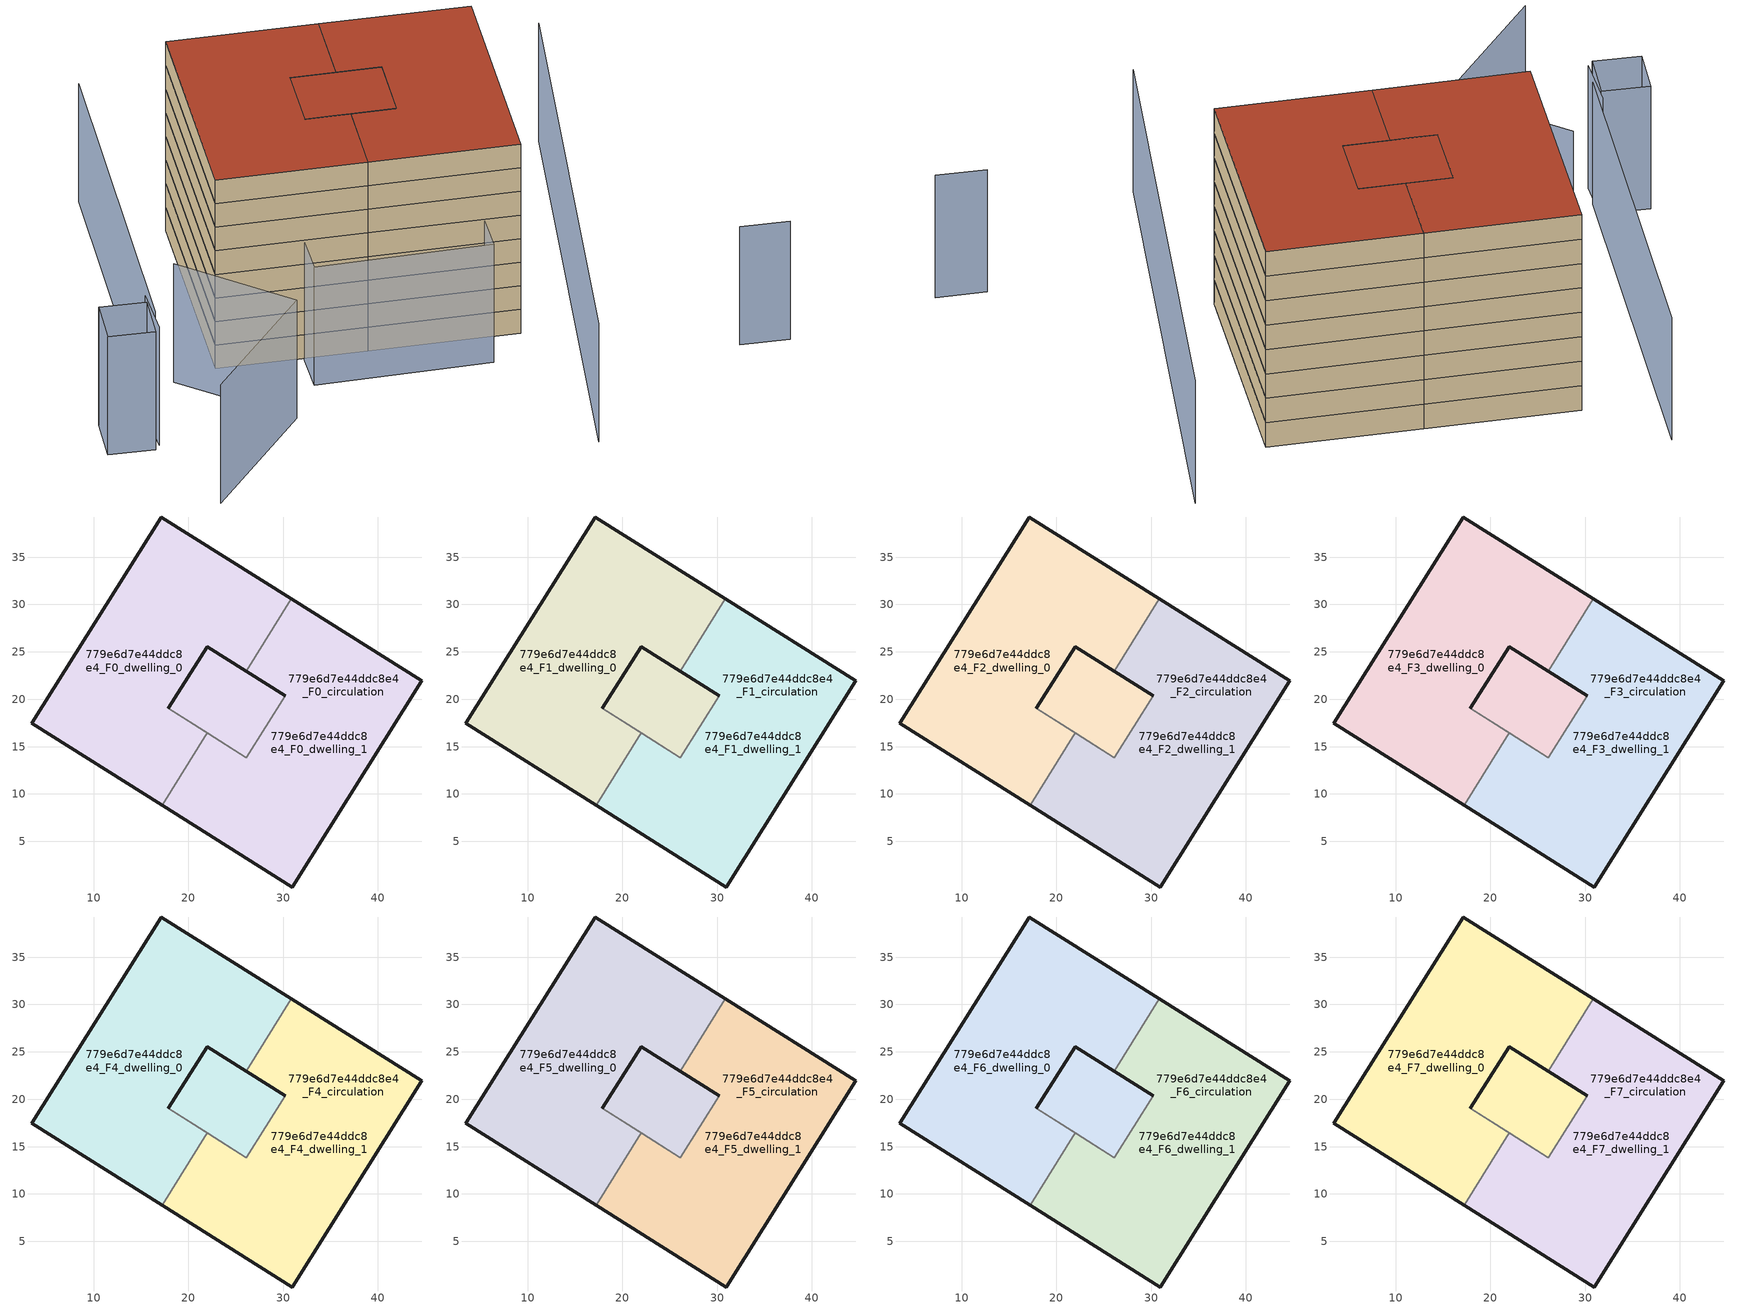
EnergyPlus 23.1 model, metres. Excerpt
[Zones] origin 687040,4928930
779e6d7e44ddc8e4_F0_dwelling_0
 floor ground (EU_floor_Construction): 30.23,20.39 26.13,13.85 22,16.44 20.39,17.45 17.87,19.03 21.97,25.57 26.1,22.98 z0; 30.88,30.6 26.1,22.98 21.97,25.57 17.87,19.03 20.39,17.45 22,16.44 17.22,8.82 3.45,17.45 17.12,39.23 z0
 wall outside (EU_wall_Construction): 30.88,30.6 17.12,39.23 3.45,17.45 17.22,8.82 / 17.87,19.03 21.97,25.57 26.1,22.98 z0:3
 wall adiabatic (EU_wall_Construction): 22,16.44 17.87,19.03 z0:3
 wall to 779e6d7e44ddc8e4_F0_dwelling_1 (EU_wall_Construction): 17.22,8.82 22,16.44 / 26.1,22.98 30.88,30.6 z0:3
779e6d7e44ddc8e4_F0_dwelling_1
 floor ground (EU_floor_Construction): 44.64,21.97 30.98,0.18 17.22,8.82 22,16.44 26.13,13.85 30.23,20.39 26.1,22.98 30.88,30.6 z0; 26.1,22.98 30.23,20.39 26.13,13.85 22,16.44 17.87,19.03 21.97,25.57 z0
 wall outside (EU_wall_Construction): 26.1,22.98 30.23,20.39 / 17.22,8.82 30.98,0.18 44.64,21.97 30.88,30.6 z0:3
 wall adiabatic (EU_wall_Construction): 26.13,13.85 22,16.44 z0:3
 wall to 779e6d7e44ddc8e4_F0_circulation (EU_wall_Construction): 30.23,20.39 26.13,13.85 z0:3
779e6d7e44ddc8e4_F0_circulation
 floor ground (EU_floor_Construction): 26.1,22.98 30.23,20.39 26.13,13.85 22,16.44 17.87,19.03 21.97,25.57 z0; 30.88,30.6 26.1,22.98 21.97,25.57 17.87,19.03 20.39,17.45 22,16.44 17.22,8.82 3.45,17.45 17.12,39.23 z0; 44.64,21.97 30.98,0.18 17.22,8.82 22,16.44 26.13,13.85 30.23,20.39 26.1,22.98 30.88,30.6 z0
 wall outside (EU_wall_Construction): 30.23,20.39 21.97,25.57 17.87,19.03 z0:3
 wall adiabatic (EU_wall_Construction): 17.87,19.03 26.13,13.85 z0:3
779e6d7e44ddc8e4_F1_dwelling_0
 floor to 779e6d7e44ddc8e4_F0_dwelling_0 (EU_floor_Construction): 30.88,30.6 26.1,22.98 21.97,25.57 17.87,19.03 22,16.44 17.22,8.82 3.45,17.45 17.12,39.23 z3; 30.23,20.39 26.13,13.85 22,16.44 20.39,17.45 17.87,19.03 21.97,25.57 26.1,22.98 z3
 wall outside (EU_wall_Construction): 30.88,30.6 17.12,39.23 3.45,17.45 17.22,8.82 / 17.87,19.03 21.97,25.57 26.1,22.98 z3:6
 wall adiabatic (EU_wall_Construction): 22,16.44 17.87,19.03 z3:6
 wall to 779e6d7e44ddc8e4_F1_dwelling_1 (EU_wall_Construction): 17.22,8.82 22,16.44 / 26.1,22.98 30.88,30.6 z3:6
779e6d7e44ddc8e4_F1_dwelling_1
 floor to 779e6d7e44ddc8e4_F0_dwelling_1 (EU_floor_Construction): 44.64,21.97 30.98,0.18 17.22,8.82 22,16.44 26.13,13.85 30.23,20.39 26.1,22.98 30.88,30.6 z3; 26.1,22.98 30.23,20.39 26.13,13.85 22,16.44 17.87,19.03 21.97,25.57 z3
 wall outside (EU_wall_Construction): 26.1,22.98 30.23,20.39 / 17.22,8.82 30.98,0.18 44.64,21.97 30.88,30.6 z3:6
 wall adiabatic (EU_wall_Construction): 26.13,13.85 22,16.44 z3:6
 wall to 779e6d7e44ddc8e4_F1_circulation (EU_wall_Construction): 30.23,20.39 26.13,13.85 z3:6
779e6d7e44ddc8e4_F1_circulation
 floor outside (EU_floor_Construction): 26.1,22.98 30.23,20.39 26.13,13.85 22,16.44 17.87,19.03 21.97,25.57 z3; 44.64,21.97 30.98,0.18 17.22,8.82 22,16.44 26.13,13.85 30.23,20.39 26.1,22.98 30.88,30.6 z3
 floor to 779e6d7e44ddc8e4_F0_circulation (EU_floor_Construction): 30.88,30.6 26.1,22.98 21.97,25.57 17.87,19.03 19.3,18.13 22,16.44 17.22,8.82 3.45,17.45 17.12,39.23 z3
 wall outside (EU_wall_Construction): 30.23,20.39 21.97,25.57 17.87,19.03 z3:6
 wall adiabatic (EU_wall_Construction): 17.87,19.03 26.13,13.85 z3:6
779e6d7e44ddc8e4_F2_dwelling_0
 floor to 779e6d7e44ddc8e4_F1_dwelling_0 (EU_floor_Construction): 30.88,30.6 26.1,22.98 21.97,25.57 17.87,19.03 22,16.44 17.22,8.82 3.45,17.45 17.12,39.23 z6; 30.23,20.39 26.13,13.85 22,16.44 20.39,17.45 17.87,19.03 21.97,25.57 26.1,22.98 z6
 wall outside (EU_wall_Construction): 30.88,30.6 17.12,39.23 3.45,17.45 17.22,8.82 / 17.87,19.03 21.97,25.57 26.1,22.98 z6:9
 wall adiabatic (EU_wall_Construction): 22,16.44 17.87,19.03 z6:9
 wall to 779e6d7e44ddc8e4_F2_dwelling_1 (EU_wall_Construction): 17.22,8.82 22,16.44 / 26.1,22.98 30.88,30.6 z6:9
779e6d7e44ddc8e4_F2_dwelling_1
 floor to 779e6d7e44ddc8e4_F1_dwelling_1 (EU_floor_Construction): 44.64,21.97 30.98,0.18 17.22,8.82 22,16.44 26.13,13.85 30.23,20.39 26.1,22.98 30.88,30.6 z6; 26.1,22.98 30.23,20.39 26.13,13.85 22,16.44 17.87,19.03 21.97,25.57 z6
 wall outside (EU_wall_Construction): 26.1,22.98 30.23,20.39 / 17.22,8.82 30.98,0.18 44.64,21.97 30.88,30.6 z6:9
 wall adiabatic (EU_wall_Construction): 26.13,13.85 22,16.44 z6:9
 wall to 779e6d7e44ddc8e4_F2_circulation (EU_wall_Construction): 30.23,20.39 26.13,13.85 z6:9
779e6d7e44ddc8e4_F2_circulation
 floor outside (EU_floor_Construction): 26.1,22.98 30.23,20.39 26.13,13.85 22,16.44 17.87,19.03 21.97,25.57 z6; 44.64,21.97 30.98,0.18 17.22,8.82 22,16.44 26.13,13.85 30.23,20.39 26.1,22.98 30.88,30.6 z6
 floor to 779e6d7e44ddc8e4_F1_circulation (EU_floor_Construction): 30.88,30.6 26.1,22.98 21.97,25.57 17.87,19.03 19.3,18.13 22,16.44 17.22,8.82 3.45,17.45 17.12,39.23 z6
 wall outside (EU_wall_Construction): 30.23,20.39 21.97,25.57 17.87,19.03 z6:9
 wall adiabatic (EU_wall_Construction): 17.87,19.03 26.13,13.85 z6:9
779e6d7e44ddc8e4_F3_dwelling_0
 floor to 779e6d7e44ddc8e4_F2_dwelling_0 (EU_floor_Construction): 30.88,30.6 26.1,22.98 21.97,25.57 17.87,19.03 22,16.44 17.22,8.82 3.45,17.45 17.12,39.23 z9; 30.23,20.39 26.13,13.85 22,16.44 20.39,17.45 17.87,19.03 21.97,25.57 26.1,22.98 z9
 wall outside (EU_wall_Construction): 30.88,30.6 17.12,39.23 3.45,17.45 17.22,8.82 / 17.87,19.03 21.97,25.57 26.1,22.98 z9:12
 wall adiabatic (EU_wall_Construction): 22,16.44 17.87,19.03 z9:12
 wall to 779e6d7e44ddc8e4_F3_dwelling_1 (EU_wall_Construction): 17.22,8.82 22,16.44 / 26.1,22.98 30.88,30.6 z9:12
779e6d7e44ddc8e4_F3_dwelling_1
 floor to 779e6d7e44ddc8e4_F2_dwelling_1 (EU_floor_Construction): 44.64,21.97 30.98,0.18 17.22,8.82 22,16.44 26.13,13.85 30.23,20.39 26.1,22.98 30.88,30.6 z9; 26.1,22.98 30.23,20.39 26.13,13.85 22,16.44 17.87,19.03 21.97,25.57 z9
 wall outside (EU_wall_Construction): 26.1,22.98 30.23,20.39 / 17.22,8.82 30.98,0.18 44.64,21.97 30.88,30.6 z9:12
 wall adiabatic (EU_wall_Construction): 26.13,13.85 22,16.44 z9:12
 wall to 779e6d7e44ddc8e4_F3_circulation (EU_wall_Construction): 30.23,20.39 26.13,13.85 z9:12
779e6d7e44ddc8e4_F3_circulation
 floor outside (EU_floor_Construction): 26.1,22.98 30.23,20.39 26.13,13.85 22,16.44 17.87,19.03 21.97,25.57 z9; 44.64,21.97 30.98,0.18 17.22,8.82 22,16.44 26.13,13.85 30.23,20.39 26.1,22.98 30.88,30.6 z9
 floor to 779e6d7e44ddc8e4_F2_circulation (EU_floor_Construction): 30.88,30.6 26.1,22.98 21.97,25.57 17.87,19.03 19.3,18.13 22,16.44 17.22,8.82 3.45,17.45 17.12,39.23 z9
 wall outside (EU_wall_Construction): 30.23,20.39 21.97,25.57 17.87,19.03 z9:12
 wall adiabatic (EU_wall_Construction): 17.87,19.03 26.13,13.85 z9:12
779e6d7e44ddc8e4_F4_dwelling_0
 floor to 779e6d7e44ddc8e4_F3_dwelling_0 (EU_floor_Construction): 30.88,30.6 26.1,22.98 21.97,25.57 17.87,19.03 22,16.44 17.22,8.82 3.45,17.45 17.12,39.23 z12; 30.23,20.39 26.13,13.85 22,16.44 20.39,17.45 17.87,19.03 21.97,25.57 26.1,22.98 z12
 wall outside (EU_wall_Construction): 30.88,30.6 17.12,39.23 3.45,17.45 17.22,8.82 / 17.87,19.03 21.97,25.57 26.1,22.98 z12:15
 wall adiabatic (EU_wall_Construction): 22,16.44 17.87,19.03 z12:15
 wall to 779e6d7e44ddc8e4_F4_dwelling_1 (EU_wall_Construction): 17.22,8.82 22,16.44 / 26.1,22.98 30.88,30.6 z12:15
779e6d7e44ddc8e4_F4_dwelling_1
 floor to 779e6d7e44ddc8e4_F3_dwelling_1 (EU_floor_Construction): 44.64,21.97 30.98,0.18 17.22,8.82 22,16.44 26.13,13.85 30.23,20.39 26.1,22.98 30.88,30.6 z12; 26.1,22.98 30.23,20.39 26.13,13.85 22,16.44 17.87,19.03 21.97,25.57 z12
 wall outside (EU_wall_Construction): 26.1,22.98 30.23,20.39 / 17.22,8.82 30.98,0.18 44.64,21.97 30.88,30.6 z12:15
 wall adiabatic (EU_wall_Construction): 26.13,13.85 22,16.44 z12:15
 wall to 779e6d7e44ddc8e4_F4_circulation (EU_wall_Construction): 30.23,20.39 26.13,13.85 z12:15
779e6d7e44ddc8e4_F4_circulation
 floor outside (EU_floor_Construction): 26.1,22.98 30.23,20.39 26.13,13.85 22,16.44 17.87,19.03 21.97,25.57 z12; 44.64,21.97 30.98,0.18 17.22,8.82 22,16.44 26.13,13.85 30.23,20.39 26.1,22.98 30.88,30.6 z12
 floor to 779e6d7e44ddc8e4_F3_circulation (EU_floor_Construction): 30.88,30.6 26.1,22.98 21.97,25.57 17.87,19.03 19.3,18.13 22,16.44 17.22,8.82 3.45,17.45 17.12,39.23 z12
 wall outside (EU_wall_Construction): 30.23,20.39 21.97,25.57 17.87,19.03 z12:15
 wall adiabatic (EU_wall_Construction): 17.87,19.03 26.13,13.85 z12:15
779e6d7e44ddc8e4_F5_dwelling_0
 floor to 779e6d7e44ddc8e4_F4_dwelling_0 (EU_floor_Construction): 30.88,30.6 26.1,22.98 21.97,25.57 17.87,19.03 22,16.44 17.22,8.82 3.45,17.45 17.12,39.23 z15; 30.23,20.39 26.13,13.85 22,16.44 20.39,17.45 17.87,19.03 21.97,25.57 26.1,22.98 z15
 wall outside (EU_wall_Construction): 30.88,30.6 17.12,39.23 3.45,17.45 17.22,8.82 / 17.87,19.03 21.97,25.57 26.1,22.98 z15:18
 wall adiabatic (EU_wall_Construction): 22,16.44 17.87,19.03 z15:18
 wall to 779e6d7e44ddc8e4_F5_dwelling_1 (EU_wall_Construction): 17.22,8.82 22,16.44 / 26.1,22.98 30.88,30.6 z15:18
779e6d7e44ddc8e4_F5_dwelling_1
 floor to 779e6d7e44ddc8e4_F4_dwelling_1 (EU_floor_Construction): 44.64,21.97 30.98,0.18 17.22,8.82 22,16.44 26.13,13.85 30.23,20.39 26.1,22.98 30.88,30.6 z15; 26.1,22.98 30.23,20.39 26.13,13.85 22,16.44 17.87,19.03 21.97,25.57 z15
 wall outside (EU_wall_Construction): 26.1,22.98 30.23,20.39 / 17.22,8.82 30.98,0.18 44.64,21.97 30.88,30.6 z15:18
 wall adiabatic (EU_wall_Construction): 26.13,13.85 22,16.44 z15:18
 wall to 779e6d7e44ddc8e4_F5_circulation (EU_wall_Construction): 30.23,20.39 26.13,13.85 z15:18
779e6d7e44ddc8e4_F5_circulation
 floor outside (EU_floor_Construction): 26.1,22.98 30.23,20.39 26.13,13.85 22,16.44 17.87,19.03 21.97,25.57 z15; 44.64,21.97 30.98,0.18 17.22,8.82 22,16.44 26.13,13.85 30.23,20.39 26.1,22.98 30.88,30.6 z15
 floor to 779e6d7e44ddc8e4_F4_circulation (EU_floor_Construction): 30.88,30.6 26.1,22.98 21.97,25.57 17.87,19.03 19.3,18.13 22,16.44 17.22,8.82 3.45,17.45 17.12,39.23 z15
 wall outside (EU_wall_Construction): 30.23,20.39 21.97,25.57 17.87,19.03 z15:18
 wall adiabatic (EU_wall_Construction): 17.87,19.03 26.13,13.85 z15:18
779e6d7e44ddc8e4_F6_dwelling_0
 floor to 779e6d7e44ddc8e4_F5_dwelling_0 (EU_floor_Construction): 30.88,30.6 26.1,22.98 21.97,25.57 17.87,19.03 22,16.44 17.22,8.82 3.45,17.45 17.12,39.23 z18; 30.23,20.39 26.13,13.85 22,16.44 20.39,17.45 17.87,19.03 21.97,25.57 26.1,22.98 z18
 wall outside (EU_wall_Construction): 30.88,30.6 17.12,39.23 3.45,17.45 17.22,8.82 / 17.87,19.03 21.97,25.57 26.1,22.98 z18:21
 wall adiabatic (EU_wall_Construction): 22,16.44 17.87,19.03 z18:21
 wall to 779e6d7e44ddc8e4_F6_dwelling_1 (EU_wall_Construction): 17.22,8.82 22,16.44 / 26.1,22.98 30.88,30.6 z18:21
779e6d7e44ddc8e4_F6_dwelling_1
 floor to 779e6d7e44ddc8e4_F5_dwelling_1 (EU_floor_Construction): 44.64,21.97 30.98,0.18 17.22,8.82 22,16.44 26.13,13.85 30.23,20.39 26.1,22.98 30.88,30.6 z18; 26.1,22.98 30.23,20.39 26.13,13.85 22,16.44 17.87,19.03 21.97,25.57 z18
 wall outside (EU_wall_Construction): 26.1,22.98 30.23,20.39 / 17.22,8.82 30.98,0.18 44.64,21.97 30.88,30.6 z18:21
 wall adiabatic (EU_wall_Construction): 26.13,13.85 22,16.44 z18:21
 wall to 779e6d7e44ddc8e4_F6_circulation (EU_wall_Construction): 30.23,20.39 26.13,13.85 z18:21
779e6d7e44ddc8e4_F6_circulation
 floor outside (EU_floor_Construction): 26.1,22.98 30.23,20.39 26.13,13.85 22,16.44 17.87,19.03 21.97,25.57 z18; 44.64,21.97 30.98,0.18 17.22,8.82 22,16.44 26.13,13.85 30.23,20.39 26.1,22.98 30.88,30.6 z18
 floor to 779e6d7e44ddc8e4_F5_circulation (EU_floor_Construction): 30.88,30.6 26.1,22.98 21.97,25.57 17.87,19.03 19.3,18.13 22,16.44 17.22,8.82 3.45,17.45 17.12,39.23 z18
 wall outside (EU_wall_Construction): 30.23,20.39 21.97,25.57 17.87,19.03 z18:21
 wall adiabatic (EU_wall_Construction): 17.87,19.03 26.13,13.85 z18:21
779e6d7e44ddc8e4_F7_dwelling_0
 floor to 779e6d7e44ddc8e4_F6_dwelling_0 (EU_floor_Construction): 30.88,30.6 26.1,22.98 21.97,25.57 17.87,19.03 22,16.44 17.22,8.82 3.45,17.45 17.12,39.23 z21; 30.23,20.39 26.13,13.85 22,16.44 20.39,17.45 17.87,19.03 21.97,25.57 26.1,22.98 z21
 wall outside (EU_wall_Construction): 30.88,30.6 17.12,39.23 3.45,17.45 17.22,8.82 / 17.87,19.03 21.97,25.57 26.1,22.98 z21:24
 wall adiabatic (EU_wall_Construction): 22,16.44 17.87,19.03 z21:24
 wall to 779e6d7e44ddc8e4_F7_dwelling_1 (EU_wall_Construction): 17.22,8.82 22,16.44 / 26.1,22.98 30.88,30.6 z21:24
 roof outside (EU_roof_Construction): 22,16.44 20.39,17.45 17.87,19.03 21.97,25.57 26.1,22.98 30.88,30.6 17.12,39.23 3.45,17.45 17.22,8.82 z24; 26.13,13.85 30.23,20.39 26.1,22.98 21.97,25.57 17.87,19.03 20.39,17.45 22,16.44 z24
779e6d7e44ddc8e4_F7_dwelling_1
 floor to 779e6d7e44ddc8e4_F6_dwelling_1 (EU_floor_Construction): 44.64,21.97 30.98,0.18 17.22,8.82 22,16.44 26.13,13.85 30.23,20.39 26.1,22.98 30.88,30.6 z21; 26.1,22.98 30.23,20.39 26.13,13.85 22,16.44 17.87,19.03 21.97,25.57 z21
 wall outside (EU_wall_Construction): 26.1,22.98 30.23,20.39 / 17.22,8.82 30.98,0.18 44.64,21.97 30.88,30.6 z21:24
 wall adiabatic (EU_wall_Construction): 26.13,13.85 22,16.44 z21:24
 wall to 779e6d7e44ddc8e4_F7_circulation (EU_wall_Construction): 30.23,20.39 26.13,13.85 z21:24
 roof outside (EU_roof_Construction): 26.13,13.85 30.23,20.39 26.1,22.98 21.97,25.57 17.87,19.03 22,16.44 z24; 30.98,0.18 44.64,21.97 30.88,30.6 26.1,22.98 30.23,20.39 26.13,13.85 22,16.44 17.22,8.82 z24
779e6d7e44ddc8e4_F7_circulation
 floor outside (EU_floor_Construction): 26.1,22.98 30.23,20.39 26.13,13.85 22,16.44 17.87,19.03 21.97,25.57 z21; 44.64,21.97 30.98,0.18 17.22,8.82 22,16.44 26.13,13.85 30.23,20.39 26.1,22.98 30.88,30.6 z21
 floor to 779e6d7e44ddc8e4_F6_circulation (EU_floor_Construction): 30.88,30.6 26.1,22.98 21.97,25.57 17.87,19.03 19.3,18.13 22,16.44 17.22,8.82 3.45,17.45 17.12,39.23 z21
 wall outside (EU_wall_Construction): 30.23,20.39 21.97,25.57 17.87,19.03 z21:24
 wall adiabatic (EU_wall_Construction): 17.87,19.03 26.13,13.85 z21:24
 roof outside (EU_roof_Construction): 22,16.44 20.39,17.45 17.87,19.03 21.97,25.57 26.1,22.98 30.88,30.6 17.12,39.23 3.45,17.45 17.22,8.82 z24; 26.13,13.85 30.23,20.39 26.1,22.98 21.97,25.57 17.87,19.03 22,16.44 z24; 30.98,0.18 44.64,21.97 30.88,30.6 26.1,22.98 30.23,20.39 26.13,13.85 22,16.44 17.22,8.82 z24
shading: 50.5,-20.07 46.01,-17.14 / 23.22,-19.74 56.52,24.17 / -1.31,18.71 3.4,5.08 / 3.4,5.08 -13.02,-0.59 / 14.18,49.28 -8.69,13.78 / -7.45,16.59 -10.36,11.42 / -8.2,15.59 -11.2,11.09 / -11.2,11.09 -15.41,13.9 / -15.41,13.9 -12.41,18.4 / -12.41,18.4 -8.2,15.59 / 16.55,20.95 32.96,11.1 / 32.96,11.1 25.27,-1.71 / 25.27,-1.71 8.86,8.14 / 8.86,8.14 16.55,20.95 z0:15
[Building]
EU S2 Campaign: North Axis=0; Terrain=City; Solar Distribution=FullExterior
[Site:Location]
Bologna: Latitude=44.5; Longitude=11.25; Time Zone=1; Elevation=37
[SizingPeriod:WeatherFileDays]
AnnualSizingPeriod: Begin Month=1; Begin Day of Month=1; End Month=12; End Day of Month=31; Day of Week for Start Day=Monday; Use Weather File Daylight Saving Period=No; Use Weather File Rain and Snow Indicators=No
[MATERIAL]
EU_InternalMass_Material: Roughness=MediumRough; Thickness=0.1; Conductivity=1; Density=1800; Specific Heat=900; Thermal Absorptance=0.9; Solar Absorptance=0.7; Visible Absorptance=0.7
[MATERIAL:NOMASS] Roughness=MediumRough; Thermal Absorptance=0.9; Solar Absorptance=0.7; Visible Absorptance=0.7
Name | Thermal Resistance
EU_wall_NoMass | 0.905828
EU_roof_NoMass | 0.37593
EU_floor_NoMass | 0.67114
[CONSTRUCTION]
EU_wall_Construction: EU_wall_NoMass
EU_roof_Construction: EU_roof_NoMass
EU_floor_Construction: EU_floor_NoMass
EU_InternalMass_Construction: EU_InternalMass_Material
[ZONE] Type=1; Multiplier=1; Ceiling Height=autocalculate; Floor Area=autocalculate; Part of Total Floor Area=Yes
Name | Volume
779e6d7e44ddc8e4_F0_dwelling_0; 779e6d7e44ddc8e4_F1_dwelling_0; 779e6d7e44ddc8e4_F2_dwelling_0; 779e6d7e44ddc8e4_F3_dwelling_0; 779e6d7e44ddc8e4_F4_dwelling_0; 779e6d7e44ddc8e4_F5_dwelling_0; 779e6d7e44ddc8e4_F6_dwelling_0; 779e6d7e44ddc8e4_F7_dwelling_0; 779e6d7e44ddc8e4_F0_dwelling_1; 779e6d7e44ddc8e4_F1_dwelling_1; 779e6d7e44ddc8e4_F2_dwelling_1; 779e6d7e44ddc8e4_F3_dwelling_1; 779e6d7e44ddc8e4_F4_dwelling_1; 779e6d7e44ddc8e4_F5_dwelling_1; 779e6d7e44ddc8e4_F6_dwelling_1; 779e6d7e44ddc8e4_F7_dwelling_1 | 1366.22
779e6d7e44ddc8e4_F0_circulation; 779e6d7e44ddc8e4_F1_circulation; 779e6d7e44ddc8e4_F2_circulation; 779e6d7e44ddc8e4_F3_circulation; 779e6d7e44ddc8e4_F4_circulation; 779e6d7e44ddc8e4_F5_circulation; 779e6d7e44ddc8e4_F6_circulation; 779e6d7e44ddc8e4_F7_circulation | 2506.83
[INTERNALMASS] Construction=EU_InternalMass_Construction; Surface Area=380.202
Name | Zone or ZoneList
779e6d7e44ddc8e4_F0_dwelling_0_EU_InternalMass | 779e6d7e44ddc8e4_F0_dwelling_0
779e6d7e44ddc8e4_F0_dwelling_1_EU_InternalMass | 779e6d7e44ddc8e4_F0_dwelling_1
779e6d7e44ddc8e4_F1_dwelling_0_EU_InternalMass | 779e6d7e44ddc8e4_F1_dwelling_0
779e6d7e44ddc8e4_F1_dwelling_1_EU_InternalMass | 779e6d7e44ddc8e4_F1_dwelling_1
779e6d7e44ddc8e4_F2_dwelling_0_EU_InternalMass | 779e6d7e44ddc8e4_F2_dwelling_0
779e6d7e44ddc8e4_F2_dwelling_1_EU_InternalMass | 779e6d7e44ddc8e4_F2_dwelling_1
779e6d7e44ddc8e4_F3_dwelling_0_EU_InternalMass | 779e6d7e44ddc8e4_F3_dwelling_0
779e6d7e44ddc8e4_F3_dwelling_1_EU_InternalMass | 779e6d7e44ddc8e4_F3_dwelling_1
779e6d7e44ddc8e4_F4_dwelling_0_EU_InternalMass | 779e6d7e44ddc8e4_F4_dwelling_0
779e6d7e44ddc8e4_F4_dwelling_1_EU_InternalMass | 779e6d7e44ddc8e4_F4_dwelling_1
779e6d7e44ddc8e4_F5_dwelling_0_EU_InternalMass | 779e6d7e44ddc8e4_F5_dwelling_0
779e6d7e44ddc8e4_F5_dwelling_1_EU_InternalMass | 779e6d7e44ddc8e4_F5_dwelling_1
779e6d7e44ddc8e4_F6_dwelling_0_EU_InternalMass | 779e6d7e44ddc8e4_F6_dwelling_0
779e6d7e44ddc8e4_F6_dwelling_1_EU_InternalMass | 779e6d7e44ddc8e4_F6_dwelling_1
779e6d7e44ddc8e4_F7_dwelling_0_EU_InternalMass | 779e6d7e44ddc8e4_F7_dwelling_0
779e6d7e44ddc8e4_F7_dwelling_1_EU_InternalMass | 779e6d7e44ddc8e4_F7_dwelling_1
[OTHEREQUIPMENT] Fuel Type=Electricity; Design Level Calculation Method=Watts/Area; Power per Zone Floor Area=1; Fraction Latent=0; Fraction Radiant=0; Fraction Lost=0; Carbon Dioxide Generation Rate=0; EndUse Subcategory=EU_Step8_InternalGains
Name | Zone or ZoneList or Space or SpaceList | Schedule
EU_Step8_InternalGain_779e6d7e44ddc8e4_F0_dwelling_0_f000 | 779e6d7e44ddc8e4_F0_dwelling_0 | EU_Step8_GainSchedule_779e6d7e44ddc8e4_F0_dwelling_0_f000
EU_Step8_InternalGain_779e6d7e44ddc8e4_F0_dwelling_1_f000 | 779e6d7e44ddc8e4_F0_dwelling_1 | EU_Step8_GainSchedule_779e6d7e44ddc8e4_F0_dwelling_1_f000
EU_Step8_InternalGain_779e6d7e44ddc8e4_F1_dwelling_0_f000 | 779e6d7e44ddc8e4_F1_dwelling_0 | EU_Step8_GainSchedule_779e6d7e44ddc8e4_F1_dwelling_0_f000
EU_Step8_InternalGain_779e6d7e44ddc8e4_F1_dwelling_1_f000 | 779e6d7e44ddc8e4_F1_dwelling_1 | EU_Step8_GainSchedule_779e6d7e44ddc8e4_F1_dwelling_1_f000
EU_Step8_InternalGain_779e6d7e44ddc8e4_F2_dwelling_0_f000 | 779e6d7e44ddc8e4_F2_dwelling_0 | EU_Step8_GainSchedule_779e6d7e44ddc8e4_F2_dwelling_0_f000
EU_Step8_InternalGain_779e6d7e44ddc8e4_F2_dwelling_1_f000 | 779e6d7e44ddc8e4_F2_dwelling_1 | EU_Step8_GainSchedule_779e6d7e44ddc8e4_F2_dwelling_1_f000
EU_Step8_InternalGain_779e6d7e44ddc8e4_F3_dwelling_0_f000 | 779e6d7e44ddc8e4_F3_dwelling_0 | EU_Step8_GainSchedule_779e6d7e44ddc8e4_F3_dwelling_0_f000
EU_Step8_InternalGain_779e6d7e44ddc8e4_F3_dwelling_1_f000 | 779e6d7e44ddc8e4_F3_dwelling_1 | EU_Step8_GainSchedule_779e6d7e44ddc8e4_F3_dwelling_1_f000
EU_Step8_InternalGain_779e6d7e44ddc8e4_F4_dwelling_0_f000 | 779e6d7e44ddc8e4_F4_dwelling_0 | EU_Step8_GainSchedule_779e6d7e44ddc8e4_F4_dwelling_0_f000
EU_Step8_InternalGain_779e6d7e44ddc8e4_F4_dwelling_1_f000 | 779e6d7e44ddc8e4_F4_dwelling_1 | EU_Step8_GainSchedule_779e6d7e44ddc8e4_F4_dwelling_1_f000
EU_Step8_InternalGain_779e6d7e44ddc8e4_F5_dwelling_0_f000 | 779e6d7e44ddc8e4_F5_dwelling_0 | EU_Step8_GainSchedule_779e6d7e44ddc8e4_F5_dwelling_0_f000
EU_Step8_InternalGain_779e6d7e44ddc8e4_F5_dwelling_1_f000 | 779e6d7e44ddc8e4_F5_dwelling_1 | EU_Step8_GainSchedule_779e6d7e44ddc8e4_F5_dwelling_1_f000
EU_Step8_InternalGain_779e6d7e44ddc8e4_F6_dwelling_0_f000 | 779e6d7e44ddc8e4_F6_dwelling_0 | EU_Step8_GainSchedule_779e6d7e44ddc8e4_F6_dwelling_0_f000
EU_Step8_InternalGain_779e6d7e44ddc8e4_F6_dwelling_1_f000 | 779e6d7e44ddc8e4_F6_dwelling_1 | EU_Step8_GainSchedule_779e6d7e44ddc8e4_F6_dwelling_1_f000
EU_Step8_InternalGain_779e6d7e44ddc8e4_F7_dwelling_0_f000 | 779e6d7e44ddc8e4_F7_dwelling_0 | EU_Step8_GainSchedule_779e6d7e44ddc8e4_F7_dwelling_0_f000
EU_Step8_InternalGain_779e6d7e44ddc8e4_F7_dwelling_1_f000 | 779e6d7e44ddc8e4_F7_dwelling_1 | EU_Step8_GainSchedule_779e6d7e44ddc8e4_F7_dwelling_1_f000
[ZONEINFILTRATION:DESIGNFLOWRATE] Schedule=EU_AlwaysOn; Design Flow Rate Calculation Method=Flow/Area; Flow Rate per Floor Area=0.0005; Constant Term Coefficient=1; Temperature Term Coefficient=0; Velocity Term Coefficient=0; Velocity Squared Term Coefficient=0
Name | Zone or ZoneList or Space or SpaceList
EU_Circulation_Infiltration_779e6d7e44ddc8e4_F0_circulation | 779e6d7e44ddc8e4_F0_circulation
EU_Circulation_Infiltration_779e6d7e44ddc8e4_F1_circulation | 779e6d7e44ddc8e4_F1_circulation
EU_Circulation_Infiltration_779e6d7e44ddc8e4_F2_circulation | 779e6d7e44ddc8e4_F2_circulation
EU_Circulation_Infiltration_779e6d7e44ddc8e4_F3_circulation | 779e6d7e44ddc8e4_F3_circulation
EU_Circulation_Infiltration_779e6d7e44ddc8e4_F4_circulation | 779e6d7e44ddc8e4_F4_circulation
EU_Circulation_Infiltration_779e6d7e44ddc8e4_F5_circulation | 779e6d7e44ddc8e4_F5_circulation
EU_Circulation_Infiltration_779e6d7e44ddc8e4_F6_circulation | 779e6d7e44ddc8e4_F6_circulation
EU_Circulation_Infiltration_779e6d7e44ddc8e4_F7_circulation | 779e6d7e44ddc8e4_F7_circulation
[ZONEVENTILATION:DESIGNFLOWRATE] Schedule=EU_AlwaysOn; Design Flow Rate Calculation Method=AirChanges/Hour; Air Changes per Hour=0.73129; Ventilation Type=Natural; Fan Pressure Rise=0; Fan Total Efficiency=1; Constant Term Coefficient=1; Temperature Term Coefficient=0; Velocity Term Coefficient=0; Velocity Squared Term Coefficient=0; Minimum Indoor Temperature=-100; Maximum Indoor Temperature=100; Delta Temperature=-100; Minimum Outdoor Temperature=-100; Maximum Outdoor Temperature=100; Maximum Wind Speed=40
Name | Zone or ZoneList or Space or SpaceList
EU_ConstantAir_779e6d7e44ddc8e4_F0_dwelling_0 | 779e6d7e44ddc8e4_F0_dwelling_0
EU_ConstantAir_779e6d7e44ddc8e4_F0_dwelling_1 | 779e6d7e44ddc8e4_F0_dwelling_1
EU_ConstantAir_779e6d7e44ddc8e4_F1_dwelling_0 | 779e6d7e44ddc8e4_F1_dwelling_0
EU_ConstantAir_779e6d7e44ddc8e4_F1_dwelling_1 | 779e6d7e44ddc8e4_F1_dwelling_1
EU_ConstantAir_779e6d7e44ddc8e4_F2_dwelling_0 | 779e6d7e44ddc8e4_F2_dwelling_0
EU_ConstantAir_779e6d7e44ddc8e4_F2_dwelling_1 | 779e6d7e44ddc8e4_F2_dwelling_1
EU_ConstantAir_779e6d7e44ddc8e4_F3_dwelling_0 | 779e6d7e44ddc8e4_F3_dwelling_0
EU_ConstantAir_779e6d7e44ddc8e4_F3_dwelling_1 | 779e6d7e44ddc8e4_F3_dwelling_1
EU_ConstantAir_779e6d7e44ddc8e4_F4_dwelling_0 | 779e6d7e44ddc8e4_F4_dwelling_0
EU_ConstantAir_779e6d7e44ddc8e4_F4_dwelling_1 | 779e6d7e44ddc8e4_F4_dwelling_1
EU_ConstantAir_779e6d7e44ddc8e4_F5_dwelling_0 | 779e6d7e44ddc8e4_F5_dwelling_0
EU_ConstantAir_779e6d7e44ddc8e4_F5_dwelling_1 | 779e6d7e44ddc8e4_F5_dwelling_1
EU_ConstantAir_779e6d7e44ddc8e4_F6_dwelling_0 | 779e6d7e44ddc8e4_F6_dwelling_0
EU_ConstantAir_779e6d7e44ddc8e4_F6_dwelling_1 | 779e6d7e44ddc8e4_F6_dwelling_1
EU_ConstantAir_779e6d7e44ddc8e4_F7_dwelling_0 | 779e6d7e44ddc8e4_F7_dwelling_0
EU_ConstantAir_779e6d7e44ddc8e4_F7_dwelling_1 | 779e6d7e44ddc8e4_F7_dwelling_1
[HVACTEMPLATE:THERMOSTAT] Constant Heating Setpoint=20; Constant Cooling Setpoint=50
EU_HeatOnly_779e6d7e44ddc8e4_F0_dwelling_0; EU_HeatOnly_779e6d7e44ddc8e4_F0_dwelling_1; EU_HeatOnly_779e6d7e44ddc8e4_F1_dwelling_0; EU_HeatOnly_779e6d7e44ddc8e4_F1_dwelling_1; EU_HeatOnly_779e6d7e44ddc8e4_F2_dwelling_0; EU_HeatOnly_779e6d7e44ddc8e4_F2_dwelling_1; EU_HeatOnly_779e6d7e44ddc8e4_F3_dwelling_0; EU_HeatOnly_779e6d7e44ddc8e4_F3_dwelling_1; EU_HeatOnly_779e6d7e44ddc8e4_F4_dwelling_0; EU_HeatOnly_779e6d7e44ddc8e4_F4_dwelling_1; EU_HeatOnly_779e6d7e44ddc8e4_F5_dwelling_0; EU_HeatOnly_779e6d7e44ddc8e4_F5_dwelling_1; EU_HeatOnly_779e6d7e44ddc8e4_F6_dwelling_0; EU_HeatOnly_779e6d7e44ddc8e4_F6_dwelling_1; EU_HeatOnly_779e6d7e44ddc8e4_F7_dwelling_0; EU_HeatOnly_779e6d7e44ddc8e4_F7_dwelling_1
[HVACTEMPLATE:ZONE:IDEALLOADSAIRSYSTEM] System Availability Schedule=EU_AlwaysOn; Maximum Heating Supply Air Temperature=50; Minimum Cooling Supply Air Temperature=13; Maximum Heating Supply Air Humidity Ratio=0.0156; Minimum Cooling Supply Air Humidity Ratio=0.0077; Heating Limit=NoLimit; Cooling Limit=NoLimit; Heating Availability Schedule=EU_AlwaysOn; Cooling Availability Schedule=EU_CoolingOff; Dehumidification Control Type=ConstantSensibleHeatRatio; Cooling Sensible Heat Ratio=0.7; Dehumidification Setpoint=60; Humidification Control Type=None; Humidification Setpoint=30; Outdoor Air Method=None; Outdoor Air Flow Rate per Person=0.00944; Outdoor Air Flow Rate per Zone Floor Area=0; Outdoor Air Flow Rate per Zone=0; Demand Controlled Ventilation Type=None; Outdoor Air Economizer Type=NoEconomizer; Heat Recovery Type=None; Sensible Heat Recovery Effectiveness=0.7; Latent Heat Recovery Effectiveness=0.65
Name | Template Thermostat
779e6d7e44ddc8e4_F0_dwelling_0 | EU_HeatOnly_779e6d7e44ddc8e4_F0_dwelling_0
779e6d7e44ddc8e4_F0_dwelling_1 | EU_HeatOnly_779e6d7e44ddc8e4_F0_dwelling_1
779e6d7e44ddc8e4_F1_dwelling_0 | EU_HeatOnly_779e6d7e44ddc8e4_F1_dwelling_0
779e6d7e44ddc8e4_F1_dwelling_1 | EU_HeatOnly_779e6d7e44ddc8e4_F1_dwelling_1
779e6d7e44ddc8e4_F2_dwelling_0 | EU_HeatOnly_779e6d7e44ddc8e4_F2_dwelling_0
779e6d7e44ddc8e4_F2_dwelling_1 | EU_HeatOnly_779e6d7e44ddc8e4_F2_dwelling_1
779e6d7e44ddc8e4_F3_dwelling_0 | EU_HeatOnly_779e6d7e44ddc8e4_F3_dwelling_0
779e6d7e44ddc8e4_F3_dwelling_1 | EU_HeatOnly_779e6d7e44ddc8e4_F3_dwelling_1
779e6d7e44ddc8e4_F4_dwelling_0 | EU_HeatOnly_779e6d7e44ddc8e4_F4_dwelling_0
779e6d7e44ddc8e4_F4_dwelling_1 | EU_HeatOnly_779e6d7e44ddc8e4_F4_dwelling_1
779e6d7e44ddc8e4_F5_dwelling_0 | EU_HeatOnly_779e6d7e44ddc8e4_F5_dwelling_0
779e6d7e44ddc8e4_F5_dwelling_1 | EU_HeatOnly_779e6d7e44ddc8e4_F5_dwelling_1
779e6d7e44ddc8e4_F6_dwelling_0 | EU_HeatOnly_779e6d7e44ddc8e4_F6_dwelling_0
779e6d7e44ddc8e4_F6_dwelling_1 | EU_HeatOnly_779e6d7e44ddc8e4_F6_dwelling_1
779e6d7e44ddc8e4_F7_dwelling_0 | EU_HeatOnly_779e6d7e44ddc8e4_F7_dwelling_0
779e6d7e44ddc8e4_F7_dwelling_1 | EU_HeatOnly_779e6d7e44ddc8e4_F7_dwelling_1
[SIZING:ZONE] Zone Cooling Design Supply Air Temperature Input Method=SupplyAirTemperature; Zone Cooling Design Supply Air Temperature=13; Zone Heating Design Supply Air Temperature Input Method=SupplyAirTemperature; Zone Heating Design Supply Air Temperature=50; Zone Cooling Design Supply Air Humidity Ratio=0.008; Zone Heating Design Supply Air Humidity Ratio=0.008; Cooling Design Air Flow Method=DesignDay; Cooling Design Air Flow Rate=0; Cooling Minimum Air Flow per Zone Floor Area=0.000762; Cooling Minimum Air Flow=0; Cooling Minimum Air Flow Fraction=0.2; Heating Design Air Flow Method=DesignDay; Heating Design Air Flow Rate=0; Heating Maximum Air Flow per Zone Floor Area=0.002032; Heating Maximum Air Flow=0.141576; Heating Maximum Air Flow Fraction=0.3; Account for Dedicated Outdoor Air System=No; Dedicated Outdoor Air System Control Strategy=NeutralSupplyAir; Dedicated Outdoor Air Low Setpoint Temperature for Design=autosize; Dedicated Outdoor Air High Setpoint Temperature for Design=autosize; Zone Load Sizing Method=Sensible Load Only No Latent Load; Zone Latent Cooling Design Supply Air Humidity Ratio Input Method=HumidityRatioDifference; Zone Cooling Design Supply Air Humidity Ratio Difference=0.005; Zone Latent Heating Design Supply Air Humidity Ratio Input Method=HumidityRatioDifference; Zone Humidification Design Supply Air Humidity Ratio Difference=0.005
779e6d7e44ddc8e4_F0_dwelling_0; 779e6d7e44ddc8e4_F0_dwelling_1; 779e6d7e44ddc8e4_F1_dwelling_0; 779e6d7e44ddc8e4_F1_dwelling_1; 779e6d7e44ddc8e4_F2_dwelling_0; 779e6d7e44ddc8e4_F2_dwelling_1; 779e6d7e44ddc8e4_F3_dwelling_0; 779e6d7e44ddc8e4_F3_dwelling_1; 779e6d7e44ddc8e4_F4_dwelling_0; 779e6d7e44ddc8e4_F4_dwelling_1; 779e6d7e44ddc8e4_F5_dwelling_0; 779e6d7e44ddc8e4_F5_dwelling_1; 779e6d7e44ddc8e4_F6_dwelling_0; 779e6d7e44ddc8e4_F6_dwelling_1; 779e6d7e44ddc8e4_F7_dwelling_0; 779e6d7e44ddc8e4_F7_dwelling_1
[SCHEDULE:CONSTANT]
Name | Hourly Value
EU_AlwaysOn | 1
EU_CoolingOff | 0
[SCHEDULE:FILE] Column Number=1; Rows to Skip at Top=0; Number of Hours of Data=8760; Column Separator=Comma; Interpolate to Timestep=No; Minutes per Item=60; Adjust Schedule for Daylight Savings=Yes
Name | File
EU_Step8_GainSchedule_779e6d7e44ddc8e4_F0_dwelling_0_f000 | ../../schedules/779e6d7e44ddc8e4/779e6d7e44ddc8e4_F0_dwelling_0_f000_gain.csv
EU_Step8_GainSchedule_779e6d7e44ddc8e4_F0_dwelling_1_f000 | ../../schedules/779e6d7e44ddc8e4/779e6d7e44ddc8e4_F0_dwelling_1_f000_gain.csv
EU_Step8_GainSchedule_779e6d7e44ddc8e4_F1_dwelling_0_f000 | ../../schedules/779e6d7e44ddc8e4/779e6d7e44ddc8e4_F1_dwelling_0_f000_gain.csv
EU_Step8_GainSchedule_779e6d7e44ddc8e4_F1_dwelling_1_f000 | ../../schedules/779e6d7e44ddc8e4/779e6d7e44ddc8e4_F1_dwelling_1_f000_gain.csv
EU_Step8_GainSchedule_779e6d7e44ddc8e4_F2_dwelling_0_f000 | ../../schedules/779e6d7e44ddc8e4/779e6d7e44ddc8e4_F2_dwelling_0_f000_gain.csv
EU_Step8_GainSchedule_779e6d7e44ddc8e4_F2_dwelling_1_f000 | ../../schedules/779e6d7e44ddc8e4/779e6d7e44ddc8e4_F2_dwelling_1_f000_gain.csv
EU_Step8_GainSchedule_779e6d7e44ddc8e4_F3_dwelling_0_f000 | ../../schedules/779e6d7e44ddc8e4/779e6d7e44ddc8e4_F3_dwelling_0_f000_gain.csv
EU_Step8_GainSchedule_779e6d7e44ddc8e4_F3_dwelling_1_f000 | ../../schedules/779e6d7e44ddc8e4/779e6d7e44ddc8e4_F3_dwelling_1_f000_gain.csv
EU_Step8_GainSchedule_779e6d7e44ddc8e4_F4_dwelling_0_f000 | ../../schedules/779e6d7e44ddc8e4/779e6d7e44ddc8e4_F4_dwelling_0_f000_gain.csv
EU_Step8_GainSchedule_779e6d7e44ddc8e4_F4_dwelling_1_f000 | ../../schedules/779e6d7e44ddc8e4/779e6d7e44ddc8e4_F4_dwelling_1_f000_gain.csv
EU_Step8_GainSchedule_779e6d7e44ddc8e4_F5_dwelling_0_f000 | ../../schedules/779e6d7e44ddc8e4/779e6d7e44ddc8e4_F5_dwelling_0_f000_gain.csv
EU_Step8_GainSchedule_779e6d7e44ddc8e4_F5_dwelling_1_f000 | ../../schedules/779e6d7e44ddc8e4/779e6d7e44ddc8e4_F5_dwelling_1_f000_gain.csv
EU_Step8_GainSchedule_779e6d7e44ddc8e4_F6_dwelling_0_f000 | ../../schedules/779e6d7e44ddc8e4/779e6d7e44ddc8e4_F6_dwelling_0_f000_gain.csv
EU_Step8_GainSchedule_779e6d7e44ddc8e4_F6_dwelling_1_f000 | ../../schedules/779e6d7e44ddc8e4/779e6d7e44ddc8e4_F6_dwelling_1_f000_gain.csv
EU_Step8_GainSchedule_779e6d7e44ddc8e4_F7_dwelling_0_f000 | ../../schedules/779e6d7e44ddc8e4/779e6d7e44ddc8e4_F7_dwelling_0_f000_gain.csv
EU_Step8_GainSchedule_779e6d7e44ddc8e4_F7_dwelling_1_f000 | ../../schedules/779e6d7e44ddc8e4/779e6d7e44ddc8e4_F7_dwelling_1_f000_gain.csv
